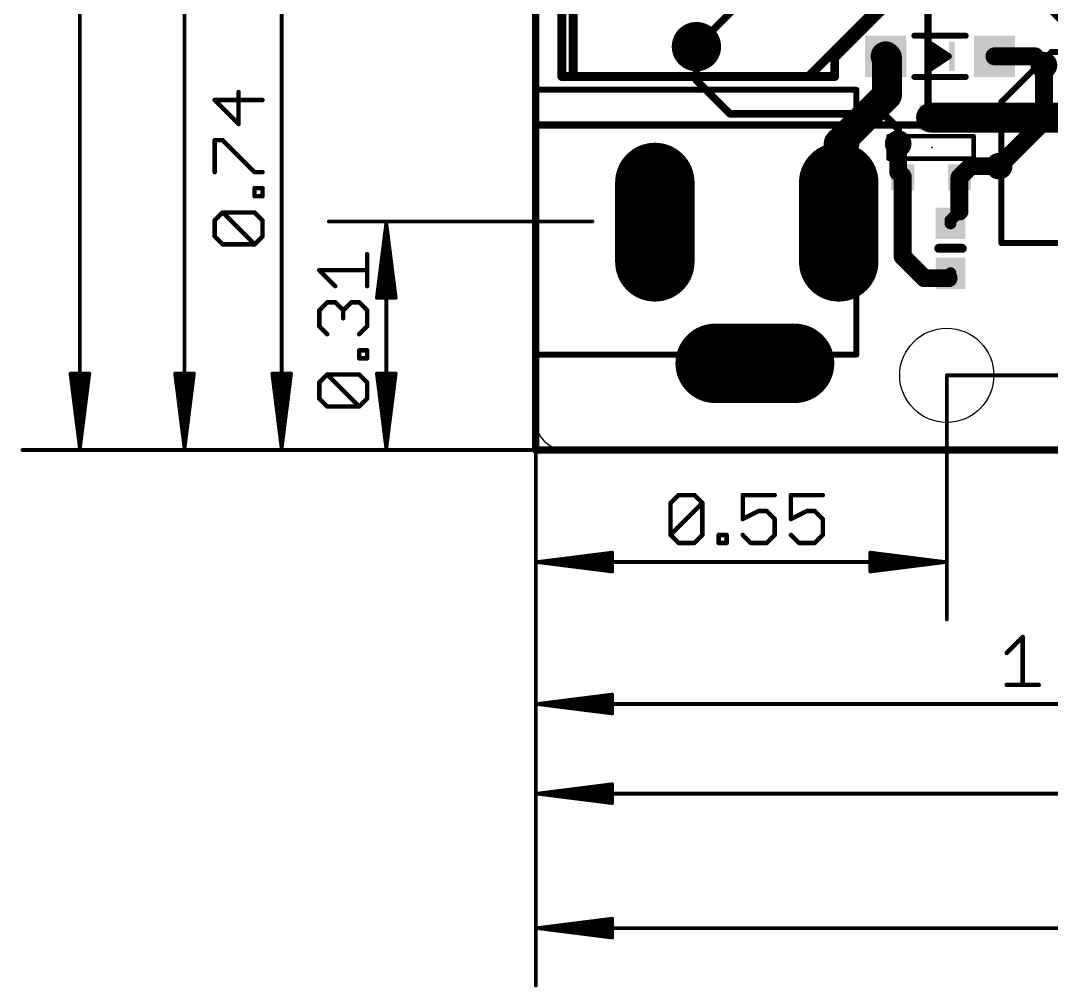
# Model space of a CAD drawing. Extents: x -17.8 to 79, y -18.3 to 67.8.
# Drawn here: x -17.51 to 17.53, y -18.27 to 14.6 of the extents above; entities that cross this region are included whole.
import ezdxf

# ---------------------------------------------------------------- set-up
doc = ezdxf.new("R2010")
doc.units = 0
for name, color, linetype in [('1', 12, 'CONTINUOUS'), ('16', 5, 'CONTINUOUS'), ('17', 110, 'CONTINUOUS'), ('18', 3, 'CONTINUOUS'), ('20', 53, 'CONTINUOUS'), ('21', 40, 'CONTINUOUS'), ('23', 53, 'CONTINUOUS'), ('47', 53, 'CONTINUOUS')]:
    doc.layers.add(name, color=color, linetype=linetype)

# ---------------------------------------------------------------- blocks, each defined once
blk = doc.blocks.new('RECT')
blk.add_solid([(-0.5, -0.5), (0.5, -0.5), (-0.5, 0.5), (0.5, 0.5)])
blk = doc.blocks.new('ROUNDP')
at = {"const_width": 0.5}
blk.add_lwpolyline([(0, -0.25, 1), (0, 0.25, 1), (0, -0.25)], format="xyb", dxfattribs=at)
blk = doc.blocks.new('LONGP100')
at = {"const_width": 1}
blk.add_lwpolyline([(-0.5, 0), (0.5, 0)], dxfattribs=at)
at = {"const_width": 0.5}
for points in [[(-0.5, 0.25, 1), (-0.5, -0.25)], [(0.5, -0.25, 1), (0.5, 0.25)]]:
    blk.add_lwpolyline(points, format="xyb", dxfattribs=at)
blk = doc.blocks.new('ROUNDV')
at = {"const_width": 0.5}
blk.add_lwpolyline([(0, -0.25, 1), (0, 0.25, 1), (0, -0.25)], format="xyb", dxfattribs=at)

msp = doc.modelspace()

# ---------------------------------------------------------------- linework, layer by layer
at = {"layer": '1'}
for points, const_width in [([(1.27, 12.7), (1.27, 29.845)], 0.3048), ([(13.335, 11.049), (13.335, 29.972)], 0.254), ([(12.954, 16.129), (10.16, 13.335)], 0.3048), ([(7.112, 15.367), (5.461, 13.716)], 0.254), ([(19.0754, 13.9446), (17.78, 15.24)], 1.016), ([(11.938, 13.3392), (11.8914, 13.3858)], 1.016), ([(11.938, 12.065), (11.938, 13.3392)], 1.016), ([(16.9672, 13.3858), (15.5914, 13.3858)], 0.6096), ([(17.272, 13.081), (16.9672, 13.3858)], 0.6096), ([(10.16, 13.335), (10.16, 12.7)], 0.3048), ([(10.16, 12.7), (1.27, 12.7)], 0.3048), ([(10.298, 10.425), (11.938, 12.065)], 1.016), ([(13.4366, 11.303), (18.796, 11.303)], 1.016), ([(0, 0), (0, 11.049)], 0.254), ([(0, 11.049), (13.335, 11.049)], 0.254), ([(10.298, 7.747), (10.298, 10.425)], 1.016), ([(12.319, 9.4488), (12.319, 10.414)], 0.6096), ([(14.4018, 9.271), (14.7828, 9.652)], 0.6096), ([(14.7828, 9.652), (15.748, 9.652)], 0.6096), ([(12.4714, 9.2964), (12.319, 9.4488)], 0.6096), ([(12.4714, 9.271), (12.4714, 9.2964)], 0.6096), ([(12.4714, 9.271), (12.4714, 6.5786)], 0.6096), ([(14.4018, 9.271), (14.4018, 8.1128)], 0.6096), ([(14.4018, 8.1128), (14.097, 7.808)], 0.4064), ([(14.097, 7.808), (14.097, 7.708)], 0.4064), ([(12.4714, 6.5786), (13.208, 5.842)], 0.6096), ([(13.208, 5.842), (14.031, 5.842)], 0.6096), ([(14.031, 5.842), (14.097, 5.908)], 0.4064), ([(14.097, 5.908), (14.097, 6.008)], 0.4064), ([(68.58, 0), (0, 0)], 0.254)]:
    msp.add_lwpolyline(points, dxfattribs=dict(at, const_width=const_width))
for points, const_width in [([(5.4161, 13.7609, 1), (5.5059, 13.6711)], 0.127), ([(12.071, 13.5654, 1), (11.7118, 13.2062)], 0.508), ([(12.192, 13.3392, 1), (11.684, 13.3392)], 0.508), ([(11.7584, 13.1596, 1), (12.1176, 13.5188)], 0.508), ([(15.5914, 13.5382, 1), (15.5914, 13.2334)], 0.3048), ([(17.075, 13.4936, 1), (16.8594, 13.278)], 0.3048), ([(16.9672, 13.2334, 1), (16.9672, 13.5382)], 0.3048), ([(10.2362, 13.335, 1), (10.0838, 13.335)], 0.1524), ([(10.1061, 13.3889, 1), (10.2139, 13.2811)], 0.1524), ([(17.1642, 12.9732, 1), (17.3798, 13.1888)], 0.3048), ([(1.27, 12.7762, 1), (1.27, 12.6238)], 0.1524), ([(1.1938, 12.7, 1), (1.3462, 12.7)], 0.1524), ([(10.0838, 12.7, 1), (10.2362, 12.7)], 0.1524), ([(10.16, 12.6238, 1), (10.16, 12.7762)], 0.1524), ([(11.684, 12.065, 1), (12.192, 12.065)], 0.508), ([(12.1176, 11.8854, 1), (11.7584, 12.2446)], 0.508), ([(13.4366, 11.557, 1), (13.4366, 11.049)], 0.508), ([(0.0635, 11.049, 1), (-0.0635, 11.049)], 0.127), ([(0, 11.1125, 1), (0, 10.9855)], 0.127), ([(10.552, 10.425, 1), (10.044, 10.425)], 0.508), ([(13.2715, 11.049, 1), (13.3985, 11.049)], 0.127), ([(13.335, 10.9855, 1), (13.335, 11.1125)], 0.127), ([(10.1184, 10.6046, 1), (10.4776, 10.2454)], 0.508), ([(12.4714, 10.414, 1), (12.1666, 10.414)], 0.3048), ([(14.7828, 9.8044, 1), (14.7828, 9.4996)], 0.3048), ([(14.8906, 9.5442, 1), (14.675, 9.7598)], 0.3048), ([(15.748, 9.4996, 1), (15.748, 9.8044)], 0.3048), ([(12.4268, 9.5566, 1), (12.2112, 9.341)], 0.3048), ([(12.1666, 9.4488, 1), (12.4714, 9.4488)], 0.3048), ([(12.6238, 9.2964, 1), (12.319, 9.2964)], 0.3048), ([(12.6238, 9.271, 1), (12.319, 9.271)], 0.3048), ([(12.3636, 9.1886, 1), (12.5792, 9.4042)], 0.3048), ([(14.294, 9.3788, 1), (14.5096, 9.1632)], 0.3048), ([(14.5542, 9.271, 1), (14.2494, 9.271)], 0.3048), ([(12.319, 9.271, 1), (12.6238, 9.271)], 0.3048), ([(14.2494, 8.1128, 1), (14.5542, 8.1128)], 0.3048), ([(14.4736, 8.041, 1), (14.33, 8.1846)], 0.2032), ([(10.044, 7.747, 1), (10.552, 7.747)], 0.508), ([(14.1986, 7.808, 1), (13.9954, 7.808)], 0.2032), ([(13.9954, 7.708, 1), (14.1986, 7.708)], 0.2032), ([(14.0252, 7.8798, 1), (14.1688, 7.7362)], 0.2032), ([(12.5792, 6.6864, 1), (12.3636, 6.4708)], 0.3048), ([(12.319, 6.5786, 1), (12.6238, 6.5786)], 0.3048), ([(13.208, 5.9944, 1), (13.208, 5.6896)], 0.3048), ([(13.1002, 5.7342, 1), (13.3158, 5.9498)], 0.3048), ([(13.9592, 5.9138, 1), (14.1028, 5.7702)], 0.2032), ([(14.031, 5.6896, 1), (14.031, 5.9944)], 0.3048), ([(14.1986, 6.008, 1), (13.9954, 6.008)], 0.2032), ([(13.9954, 5.908, 1), (14.1986, 5.908)], 0.2032), ([(14.1688, 5.8362, 1), (14.0252, 5.9798)], 0.2032), ([(0, 0.0635, 1), (0, -0.0635)], 0.127), ([(-0.0635, 0, 1), (0.0635, 0)], 0.127)]:
    msp.add_lwpolyline(points, format="xyb", dxfattribs=dict(at, const_width=const_width))
at = {"layer": '16'}
for points, const_width in [([(0, 0), (0, 53.34)], 0.254), ([(0.889, 12.7), (0.889, 29.718)], 0.3048), ([(12.7, 16.129), (9.271, 12.7)], 0.3048), ([(5.461, 12.573), (5.461, 13.716)], 0.254), ([(17.272, 11.176), (17.272, 13.081)], 0.6096), ([(9.271, 12.7), (0.889, 12.7)], 0.3048), ([(6.604, 11.43), (5.461, 12.573)], 0.254), ([(11.811, 11.43), (6.604, 11.43)], 0.254), ([(11.811, 11.43), (12.319, 10.922)], 0.254), ([(15.748, 9.652), (17.272, 11.176)], 0.6096), ([(12.319, 10.922), (12.319, 10.414)], 0.254), ([(68.58, 0), (0, 0)], 0.254)]:
    msp.add_lwpolyline(points, dxfattribs=dict(at, const_width=const_width))
for points, const_width in [([(5.5245, 13.716, 1), (5.3975, 13.716)], 0.127), ([(17.4244, 13.081, 1), (17.1196, 13.081)], 0.3048), ([(0.889, 12.7762, 1), (0.889, 12.6238)], 0.1524), ([(0.8128, 12.7, 1), (0.9652, 12.7)], 0.1524), ([(5.5059, 12.6179, 1), (5.4161, 12.5281)], 0.127), ([(5.3975, 12.573, 1), (5.5245, 12.573)], 0.127), ([(9.2171, 12.7539, 1), (9.3249, 12.6461)], 0.1524), ([(9.271, 12.6238, 1), (9.271, 12.7762)], 0.1524), ([(6.604, 11.4935, 1), (6.604, 11.3665)], 0.127), ([(6.5591, 11.3851, 1), (6.6489, 11.4749)], 0.127), ([(11.8559, 11.4749, 1), (11.7661, 11.3851)], 0.127), ([(11.811, 11.3665, 1), (11.811, 11.4935)], 0.127), ([(17.1196, 11.176, 1), (17.4244, 11.176)], 0.3048), ([(17.3798, 11.0682, 1), (17.1642, 11.2838)], 0.3048), ([(12.3825, 10.922, 1), (12.2555, 10.922)], 0.127), ([(12.2741, 10.8771, 1), (12.3639, 10.9669)], 0.127), ([(12.2555, 10.414, 1), (12.3825, 10.414)], 0.127), ([(15.6402, 9.7598, 1), (15.8558, 9.5442)], 0.3048), ([(0, 0.0635, 1), (0, -0.0635)], 0.127), ([(-0.0635, 0, 1), (0.0635, 0)], 0.127)]:
    msp.add_lwpolyline(points, format="xyb", dxfattribs=dict(at, const_width=const_width))
at = {"layer": '20'}
for p, q in [((0, 1), (0, 14.986)), ((3.798, 9.497), (4.298, 9.497)), ((10.048, 9.497), (10.548, 9.497)), ((3.548, 6.247), (3.548, 9.247)), ((4.548, 9.247), (4.548, 6.247)), ((9.798, 6.247), (9.798, 9.247)), ((10.798, 9.247), (10.798, 6.247)), ((4.298, 5.997), (3.798, 5.997)), ((10.548, 5.997), (10.048, 5.997)), ((5.948, 2.697), (5.948, 3.197)), ((6.198, 3.447), (8.698, 3.447)), ((8.948, 3.197), (8.948, 2.697)), ((8.698, 2.447), (6.198, 2.447)), ((65.04, 0), (1, 0))]:
    msp.add_line(p, q, dxfattribs=at)
msp.add_circle((13.97, 2.54), 1.6, dxfattribs=at)
for centre, radius, start, end in [((3.798, 9.247), 0.25, 90, 180), ((4.298, 9.247), 0.25, 0, 90), ((10.048, 9.247), 0.25, 90, 180), ((10.548, 9.247), 0.25, 0, 90), ((3.798, 6.247), 0.25, 180, 270), ((4.298, 6.247), 0.25, 270, 0), ((10.048, 6.247), 0.25, 180, 270), ((10.548, 6.247), 0.25, 270, 0), ((6.198, 3.197), 0.25, 90, 180), ((8.698, 3.197), 0.25, 0, 90), ((6.198, 2.697), 0.25, 180, 270), ((8.698, 2.697), 0.25, 270, 0), ((1, 1), 1, 180, 270)]:
    msp.add_arc(centre, radius, start, end, dxfattribs=at)
at = {"layer": '21'}
for points, const_width in [([(12.8684, 14.0858), (14.6144, 14.0858)], 0.2032), ([(13.4414, 12.9858), (13.4414, 13.7858)], 0.2032), ([(13.4414, 13.7858), (14.0414, 13.3858)], 0.2032), ([(13.5414, 13.1858), (13.5414, 13.5858)], 0.2032), ([(13.5414, 13.5858), (13.8414, 13.3858)], 0.2032), ([(14.0414, 13.3858), (13.4414, 12.9858)], 0.2032), ([(13.5414, 13.4112), (13.8033, 13.4112)], 0.2032), ([(13.8414, 13.3858), (13.5414, 13.1858)], 0.2032), ([(15.8254, 11.837), (17.5254, 13.537)], 0.2032), ([(17.5254, 13.537), (18.1254, 13.537)], 0.2032), ([(13.5414, 13.208), (13.5747, 13.208)], 0.2032), ([(14.6144, 12.6858), (12.8684, 12.6858)], 0.2032), ([(-0.002, 12.247), (10.898, 12.247)], 0.2032), ([(-0.002, 12.247), (-0.002, 3.247)], 0.2032), ([(10.898, 12.247), (10.898, 10.347)], 0.2032), ([(15.8254, 7.037), (15.8254, 11.837)], 0.2032), ([(11.9888, 9.906), (11.9888, 10.668)], 0.1524), ([(11.9888, 10.668), (14.8844, 10.668)], 0.1524), ([(14.8844, 10.668), (14.8844, 9.906)], 0.1524), ([(14.8844, 9.906), (11.9888, 9.906)], 0.1524), ([(13.697, 6.858), (14.497, 6.858)], 0.3048), ([(18.1254, 7.037), (15.8254, 7.037)], 0.2032), ([(10.898, 3.247), (10.898, 5.347)], 0.2032), ([(-0.002, 3.247), (5.098, 3.247)], 0.2032), ([(10.898, 3.247), (9.798, 3.247)], 0.2032)]:
    msp.add_lwpolyline(points, dxfattribs=dict(at, const_width=const_width))
for points, const_width in [([(12.8684, 14.1366, 1), (12.8684, 14.035)], 0.1016), ([(14.6144, 14.035, 1), (14.6144, 14.1366)], 0.1016), ([(13.4922, 13.7858, 1), (13.3906, 13.7858)], 0.1016), ([(13.4696, 13.8281, 1), (13.4132, 13.7435)], 0.1016), ([(13.5922, 13.5858, 1), (13.4906, 13.5858)], 0.1016), ([(13.5696, 13.6281, 1), (13.5132, 13.5435)], 0.1016), ([(13.5414, 13.462, 1), (13.5414, 13.3604)], 0.1016), ([(13.8033, 13.3604, 1), (13.8033, 13.462)], 0.1016), ([(13.8696, 13.3435, 1), (13.8132, 13.4281)], 0.1016), ([(13.8132, 13.3435, 1), (13.8696, 13.4281)], 0.1016), ([(14.0696, 13.3435, 1), (14.0132, 13.4281)], 0.1016), ([(14.0132, 13.3435, 1), (14.0696, 13.4281)], 0.1016), ([(17.5254, 13.5878, 1), (17.5254, 13.4862)], 0.1016), ([(17.5613, 13.5011, 1), (17.4895, 13.5729)], 0.1016), ([(13.4132, 13.0281, 1), (13.4696, 12.9435)], 0.1016), ([(13.3906, 12.9858, 1), (13.4922, 12.9858)], 0.1016), ([(13.5414, 13.2588, 1), (13.5414, 13.1572)], 0.1016), ([(13.5132, 13.2281, 1), (13.5696, 13.1435)], 0.1016), ([(13.4906, 13.1858, 1), (13.5922, 13.1858)], 0.1016), ([(13.5747, 13.1572, 1), (13.5747, 13.2588)], 0.1016), ([(12.8684, 12.7366, 1), (12.8684, 12.635)], 0.1016), ([(14.6144, 12.635, 1), (14.6144, 12.7366)], 0.1016), ([(-0.002, 12.2978, 1), (-0.002, 12.1962)], 0.1016), ([(0.0488, 12.247, 1), (-0.0528, 12.247)], 0.1016), ([(10.9488, 12.247, 1), (10.8472, 12.247)], 0.1016), ([(10.898, 12.1962, 1), (10.898, 12.2978)], 0.1016), ([(15.8762, 11.837, 1), (15.7746, 11.837)], 0.1016), ([(15.7895, 11.8729, 1), (15.8613, 11.8011)], 0.1016), ([(12.0269, 10.668, 1), (11.9507, 10.668)], 0.0762), ([(11.9888, 10.7061, 1), (11.9888, 10.6299)], 0.0762), ([(14.9225, 10.668, 1), (14.8463, 10.668)], 0.0762), ([(14.8844, 10.6299, 1), (14.8844, 10.7061)], 0.0762), ([(10.8472, 10.347, 1), (10.9488, 10.347)], 0.1016), ([(11.9888, 9.9441, 1), (11.9888, 9.8679)], 0.0762), ([(11.9507, 9.906, 1), (12.0269, 9.906)], 0.0762), ([(14.8463, 9.906, 1), (14.9225, 9.906)], 0.0762), ([(14.8844, 9.8679, 1), (14.8844, 9.9441)], 0.0762), ([(13.697, 6.9342, 1), (13.697, 6.7818)], 0.1524), ([(14.497, 6.7818, 1), (14.497, 6.9342)], 0.1524), ([(15.8254, 7.0878, 1), (15.8254, 6.9862)], 0.1016), ([(15.7746, 7.037, 1), (15.8762, 7.037)], 0.1016), ([(10.9488, 5.347, 1), (10.8472, 5.347)], 0.1016), ([(-0.002, 3.2978, 1), (-0.002, 3.1962)], 0.1016), ([(-0.0528, 3.247, 1), (0.0488, 3.247)], 0.1016), ([(5.098, 3.1962, 1), (5.098, 3.2978)], 0.1016), ([(9.798, 3.2978, 1), (9.798, 3.1962)], 0.1016), ([(10.8472, 3.247, 1), (10.9488, 3.247)], 0.1016), ([(10.898, 3.1962, 1), (10.898, 3.2978)], 0.1016)]:
    msp.add_lwpolyline(points, format="xyb", dxfattribs=dict(at, const_width=const_width))
at = {"layer": '23'}
for p in [(5.461, 13.716), (13.7414, 13.3858), (13.462, 10.287), (-3.302, 7.747), (14.097, 6.858), (0, 0)]:
    msp.add_point(p, dxfattribs=at)
at = {"layer": '47'}
for points, const_width in [([(-15.494, 0.065), (-15.494, 53.275)], 0.13), ([(-11.938, 0.065), (-11.938, 38.035)], 0.13), ([(0, 22.098), (0, -18.206)], 0.13), ([(-8.636, 0.065), (-8.636, 18.731)], 0.13), ([(-9.2867, 11.8992), (-10.9137, 11.8992)], 0.1524), ([(-10.9137, 11.8992), (-10.1002, 11.0857)], 0.1524), ([(-10.1002, 11.0857), (-10.1002, 12.1704)], 0.1524), ([(-10.9137, 9.4485), (-10.9137, 10.5332)], 0.1524), ([(-10.9137, 10.5332), (-10.6425, 10.5332)], 0.1524), ([(-10.6425, 10.5332), (-9.5579, 9.4485)], 0.1524), ([(-9.5579, 9.4485), (-9.2867, 9.4485)], 0.1524), ([(-9.5579, 8.63), (-9.5579, 8.9011)], 0.1524), ([(-9.5579, 8.9011), (-9.2867, 8.9011)], 0.1524), ([(-9.2867, 8.9011), (-9.2867, 8.63)], 0.1524), ([(-9.2867, 8.63), (-9.5579, 8.63)], 0.1524), ([(-10.9137, 7.8063), (-10.6425, 8.0775)], 0.1524), ([(-10.6425, 8.0775), (-9.5579, 8.0775)], 0.1524), ([(-9.5579, 6.9928), (-10.6425, 8.0775)], 0.1524), ([(-9.5579, 8.0775), (-9.2867, 7.8063)], 0.1524), ([(-10.9137, 7.264), (-10.9137, 7.8063)], 0.1524), ([(-9.2867, 7.8063), (-9.2867, 7.264)], 0.1524), ([(1.9304, 7.7724), (-7.03, 7.7724)], 0.13), ([(-5.08, 7.7074), (-5.3992, 5.1724)], 0.13), ([(-5.08, 7.7074), (-5.34, 5.1724)], 0.13), ([(-5.08, 7.7074), (-5.21, 5.1724)], 0.13), ([(-5.08, 0.065), (-5.08, 7.7074)], 0.13), ([(-4.7608, 5.1724), (-5.08, 7.7074)], 0.13), ([(-4.95, 5.1724), (-5.08, 7.7074)], 0.13), ([(-4.82, 5.1724), (-5.08, 7.7074)], 0.13), ([(-10.6425, 6.9928), (-10.9137, 7.264)], 0.1524), ([(-9.5579, 6.9928), (-10.6425, 6.9928)], 0.1524), ([(-9.2867, 7.264), (-9.5579, 6.9928)], 0.1524), ([(-5.7307, 5.5739), (-5.7307, 6.6586)], 0.1524), ([(0, 6.35), (0, -10.586)], 0.13), ([(-6.8154, 5.5739), (-7.3577, 6.1162)], 0.1524), ([(-7.3577, 6.1162), (-5.7307, 6.1162)], 0.1524), ([(-7.3577, 4.7502), (-7.0865, 5.0214)], 0.1524), ([(-7.0865, 5.0214), (-6.8154, 5.0214)], 0.1524), ([(-6.8154, 5.0214), (-6.5442, 4.7502)], 0.1524), ([(-6.5442, 4.7502), (-6.273, 5.0214)], 0.1524), ([(-6.273, 5.0214), (-6.0019, 5.0214)], 0.1524), ([(-6.0019, 5.0214), (-5.7307, 4.7502)], 0.1524), ([(-5.3992, 5.1724), (-4.7608, 5.1724)], 0.13), ([(-7.3577, 4.2079), (-7.3577, 4.7502)], 0.1524), ([(-6.5442, 4.7502), (-6.5442, 4.4791)], 0.1524), ([(-5.7307, 4.7502), (-5.7307, 4.2079)], 0.1524), ([(-7.0865, 3.9367), (-7.3577, 4.2079)], 0.1524), ([(-5.7307, 4.2079), (-6.0019, 3.9367)], 0.1524), ([(-6.0019, 3.1182), (-6.0019, 3.3893)], 0.1524), ([(-6.0019, 3.3893), (-5.7307, 3.3893)], 0.1524), ([(-5.7307, 3.1182), (-6.0019, 3.1182)], 0.1524), ([(-5.7307, 3.3893), (-5.7307, 3.1182)], 0.1524), ([(0, 2.794), (0, -5.76)], 0.13), ([(0, 2.794), (0, -13.634)], 0.13), ([(-15.494, 0.065), (-15.8132, 2.6)], 0.13), ([(-15.8132, 2.6), (-15.1748, 2.6)], 0.13), ([(-15.494, 0.065), (-15.754, 2.6)], 0.13), ([(-15.494, 0.065), (-15.624, 2.6)], 0.13), ([(-15.1748, 2.6), (-15.494, 0.065)], 0.13), ([(-15.364, 2.6), (-15.494, 0.065)], 0.13), ([(-15.234, 2.6), (-15.494, 0.065)], 0.13), ([(-11.938, 0.065), (-12.2572, 2.6)], 0.13), ([(-12.2572, 2.6), (-11.6188, 2.6)], 0.13), ([(-11.938, 0.065), (-12.198, 2.6)], 0.13), ([(-11.938, 0.065), (-12.068, 2.6)], 0.13), ([(-11.6188, 2.6), (-11.938, 0.065)], 0.13), ([(-11.808, 2.6), (-11.938, 0.065)], 0.13), ([(-11.678, 2.6), (-11.938, 0.065)], 0.13), ([(-8.636, 0.065), (-8.9552, 2.6)], 0.13), ([(-8.9552, 2.6), (-8.3168, 2.6)], 0.13), ([(-8.636, 0.065), (-8.896, 2.6)], 0.13), ([(-8.636, 0.065), (-8.766, 2.6)], 0.13), ([(-8.3168, 2.6), (-8.636, 0.065)], 0.13), ([(-8.506, 2.6), (-8.636, 0.065)], 0.13), ([(-8.376, 2.6), (-8.636, 0.065)], 0.13), ([(-7.3577, 2.2945), (-7.0865, 2.5657)], 0.1524), ([(-7.0865, 2.5657), (-6.0019, 2.5657)], 0.1524), ([(-6.0019, 1.481), (-7.0865, 2.5657)], 0.1524), ([(-6.0019, 2.5657), (-5.7307, 2.2945)], 0.1524), ([(-5.08, 0.065), (-5.3992, 2.6)], 0.13), ([(-5.3992, 2.6), (-4.7608, 2.6)], 0.13), ([(-5.08, 0.065), (-5.34, 2.6)], 0.13), ([(-5.08, 0.065), (-5.21, 2.6)], 0.13), ([(-4.7608, 2.6), (-5.08, 0.065)], 0.13), ([(-4.95, 2.6), (-5.08, 0.065)], 0.13), ([(-4.82, 2.6), (-5.08, 0.065)], 0.13), ([(13.97, 2.54), (13.97, -5.76)], 0.13), ([(13.97, 2.54), (22.27, 2.54)], 0.13), ([(-7.3577, 1.7522), (-7.3577, 2.2945)], 0.1524), ([(-5.7307, 2.2945), (-5.7307, 1.7522)], 0.1524), ([(-7.0865, 1.481), (-7.3577, 1.7522)], 0.1524), ([(-5.7307, 1.7522), (-6.0019, 1.481)], 0.1524), ([(-6.0019, 1.481), (-7.0865, 1.481)], 0.1524), ([(4.572, 0), (-17.444, 0)], 0.13), ([(5.08, 0), (-13.888, 0)], 0.13), ([(1.524, 0), (-10.586, 0)], 0.13), ([(1.778, 0), (-7.03, 0)], 0.13), ([(13.97, 0), (22.27, 0)], 0.13), ([(4.5798, -1.8035), (4.851, -1.5323)], 0.1524), ([(4.5798, -2.8881), (4.5798, -1.8035)], 0.1524), ([(4.5798, -2.8881), (5.6645, -1.8035)], 0.1524), ([(4.851, -1.5323), (5.3933, -1.5323)], 0.1524), ([(5.3933, -1.5323), (5.6645, -1.8035)], 0.1524), ([(5.6645, -1.8035), (5.6645, -2.8881)], 0.1524), ([(8.1202, -1.5323), (7.0355, -1.5323)], 0.1524), ([(7.0355, -1.5323), (7.0355, -2.3458)], 0.1524), ([(9.7574, -1.5323), (8.6727, -1.5323)], 0.1524), ([(8.6727, -1.5323), (8.6727, -2.3458)], 0.1524), ([(7.0355, -2.3458), (7.5779, -2.0746)], 0.1524), ([(7.5779, -2.0746), (7.849, -2.0746)], 0.1524), ([(7.849, -2.0746), (8.1202, -2.3458)], 0.1524), ([(8.6727, -2.3458), (9.215, -2.0746)], 0.1524), ([(9.215, -2.0746), (9.4862, -2.0746)], 0.1524), ([(9.4862, -2.0746), (9.7574, -2.3458)], 0.1524), ([(8.1202, -2.3458), (8.1202, -2.8881)], 0.1524), ([(9.7574, -2.3458), (9.7574, -2.8881)], 0.1524), ([(4.851, -3.1593), (4.5798, -2.8881)], 0.1524), ([(5.3933, -3.1593), (4.851, -3.1593)], 0.1524), ([(5.6645, -2.8881), (5.3933, -3.1593)], 0.1524), ([(6.217, -3.1593), (6.217, -2.8881)], 0.1524), ([(6.217, -2.8881), (6.4881, -2.8881)], 0.1524), ([(6.4881, -3.1593), (6.217, -3.1593)], 0.1524), ([(6.4881, -2.8881), (6.4881, -3.1593)], 0.1524), ([(7.3067, -3.1593), (7.0355, -2.8881)], 0.1524), ([(7.849, -3.1593), (7.3067, -3.1593)], 0.1524), ([(8.1202, -2.8881), (7.849, -3.1593)], 0.1524), ([(8.9439, -3.1593), (8.6727, -2.8881)], 0.1524), ([(9.4862, -3.1593), (8.9439, -3.1593)], 0.1524), ([(9.7574, -2.8881), (9.4862, -3.1593)], 0.1524), ([(0.065, -3.81), (2.6, -3.4908)], 0.13), ([(0.065, -3.81), (2.6, -3.55)], 0.13), ([(2.6, -3.4908), (2.6, -4.1292)], 0.13), ([(13.905, -3.81), (11.37, -3.4908)], 0.13), ([(11.37, -3.4908), (11.37, -4.1292)], 0.13), ([(13.905, -3.81), (11.37, -3.55)], 0.13), ([(0.065, -3.81), (2.6, -3.68)], 0.13), ([(0.065, -3.81), (13.905, -3.81)], 0.13), ([(2.6, -4.1292), (0.065, -3.81)], 0.13), ([(2.6, -3.94), (0.065, -3.81)], 0.13), ([(2.6, -4.07), (0.065, -3.81)], 0.13), ([(13.905, -3.81), (11.37, -3.68)], 0.13), ([(11.37, -4.1292), (13.905, -3.81)], 0.13), ([(11.37, -3.94), (13.905, -3.81)], 0.13), ([(11.37, -4.07), (13.905, -3.81)], 0.13), ([(16.0098, -6.9006), (16.5521, -6.3583)], 0.1524), ([(16.5521, -6.3583), (16.5521, -7.9853)], 0.1524), ([(16.0098, -7.9853), (17.0945, -7.9853)], 0.1524), ([(0.065, -8.636), (2.6, -8.3168)], 0.13), ([(0.065, -8.636), (2.6, -8.376)], 0.13), ([(2.6, -8.3168), (2.6, -8.9552)], 0.13), ([(0.065, -8.636), (2.6, -8.506)], 0.13), ([(0.065, -8.636), (36.765, -8.636)], 0.13), ([(2.6, -8.9552), (0.065, -8.636)], 0.13), ([(2.6, -8.766), (0.065, -8.636)], 0.13), ([(2.6, -8.896), (0.065, -8.636)], 0.13), ([(0.065, -11.684), (2.6, -11.3648)], 0.13), ([(0.065, -11.684), (2.6, -11.424)], 0.13), ([(0.065, -11.684), (2.6, -11.554)], 0.13), ([(2.6, -11.3648), (2.6, -12.0032)], 0.13), ([(0.065, -11.684), (57.085, -11.684)], 0.13), ([(2.6, -12.0032), (0.065, -11.684)], 0.13), ([(2.6, -11.814), (0.065, -11.684)], 0.13), ([(2.6, -11.944), (0.065, -11.684)], 0.13), ([(0.065, -16.256), (2.6, -15.9368)], 0.13), ([(0.065, -16.256), (2.6, -15.996)], 0.13), ([(0.065, -16.256), (2.6, -16.126)], 0.13), ([(2.6, -15.9368), (2.6, -16.5752)], 0.13), ([(0.065, -16.256), (61.276, -16.256)], 0.13), ([(2.6, -16.5752), (0.065, -16.256)], 0.13), ([(2.6, -16.386), (0.065, -16.256)], 0.13), ([(2.6, -16.516), (0.065, -16.256)], 0.13)]:
    msp.add_lwpolyline(points, dxfattribs=dict(at, const_width=const_width))
for points, const_width in [([(-10.9137, 11.9373, 1), (-10.9137, 11.8611)], 0.0762), ([(-10.8867, 11.9261, 1), (-10.9406, 11.8723)], 0.0762), ([(-10.0621, 12.1704, 1), (-10.1383, 12.1704)], 0.0762), ([(-9.2867, 11.8611, 1), (-9.2867, 11.9373)], 0.0762), ([(-10.1383, 11.0857, 1), (-10.0621, 11.0857)], 0.0762), ([(-10.1271, 11.0588, 1), (-10.0733, 11.1126)], 0.0762), ([(-10.8756, 10.5332, 1), (-10.9518, 10.5332)], 0.0762), ([(-10.9137, 10.5713, 1), (-10.9137, 10.4951)], 0.0762), ([(-10.6156, 10.5601, 1), (-10.6695, 10.5063)], 0.0762), ([(-10.6425, 10.4951, 1), (-10.6425, 10.5713)], 0.0762), ([(-10.9518, 9.4485, 1), (-10.8756, 9.4485)], 0.0762), ([(-9.5579, 9.4866, 1), (-9.5579, 9.4104)], 0.0762), ([(-9.5848, 9.4216, 1), (-9.5309, 9.4755)], 0.0762), ([(-9.2867, 9.4104, 1), (-9.2867, 9.4866)], 0.0762), ([(-9.5198, 8.9011, 1), (-9.596, 8.9011)], 0.0762), ([(-9.5579, 8.9392, 1), (-9.5579, 8.863)], 0.0762), ([(-9.2486, 8.9011, 1), (-9.3248, 8.9011)], 0.0762), ([(-9.2867, 8.863, 1), (-9.2867, 8.9392)], 0.0762), ([(-9.5579, 8.6681, 1), (-9.5579, 8.5919)], 0.0762), ([(-9.596, 8.63, 1), (-9.5198, 8.63)], 0.0762), ([(-9.3248, 8.63, 1), (-9.2486, 8.63)], 0.0762), ([(-9.2867, 8.5919, 1), (-9.2867, 8.6681)], 0.0762), ([(-10.6156, 8.1044, 1), (-10.6695, 8.0505)], 0.0762), ([(-10.6425, 8.1156, 1), (-10.6425, 8.0394)], 0.0762), ([(-10.6156, 8.0505, 1), (-10.6695, 8.1044)], 0.0762), ([(-9.5309, 8.1044, 1), (-9.5848, 8.0505)], 0.0762), ([(-9.5579, 8.0394, 1), (-9.5579, 8.1156)], 0.0762), ([(-10.8756, 7.8063, 1), (-10.9518, 7.8063)], 0.0762), ([(-10.9406, 7.8332, 1), (-10.8867, 7.7794)], 0.0762), ([(-9.2486, 7.8063, 1), (-9.3248, 7.8063)], 0.0762), ([(-9.3136, 7.7794, 1), (-9.2598, 7.8332)], 0.0762), ([(-7.03, 7.8049, 1), (-7.03, 7.7399)], 0.065), ([(-5.0475, 7.7074, 1), (-5.1125, 7.7074)], 0.065), ([(-5.0478, 7.7115, 1), (-5.1122, 7.7033)], 0.065), ([(-5.0475, 7.7057, 1), (-5.1125, 7.7091)], 0.065), ([(-5.0475, 7.7091, 1), (-5.1125, 7.7057)], 0.065), ([(-5.0477, 7.7107, 1), (-5.1123, 7.7041)], 0.065), ([(-5.0477, 7.7041, 1), (-5.1123, 7.7107)], 0.065), ([(-5.0478, 7.7033, 1), (-5.1122, 7.7115)], 0.065), ([(1.9304, 7.7399, 1), (1.9304, 7.8049)], 0.065), ([(-10.8867, 7.2909, 1), (-10.9406, 7.237)], 0.0762), ([(-10.9518, 7.264, 1), (-10.8756, 7.264)], 0.0762), ([(-10.6425, 7.0309, 1), (-10.6425, 6.9547)], 0.0762), ([(-10.6695, 6.9659, 1), (-10.6156, 7.0198)], 0.0762), ([(-9.5848, 7.0198, 1), (-9.5309, 6.9659)], 0.0762), ([(-9.5848, 6.9659, 1), (-9.5309, 7.0198)], 0.0762), ([(-9.5579, 6.9547, 1), (-9.5579, 7.0309)], 0.0762), ([(-9.3248, 7.264, 1), (-9.2486, 7.264)], 0.0762), ([(-9.2598, 7.237, 1), (-9.3136, 7.2909)], 0.0762), ([(-5.6926, 6.6586, 1), (-5.7688, 6.6586)], 0.0762), ([(0.0325, 6.35, 1), (-0.0325, 6.35)], 0.065), ([(-7.3307, 6.1432, 1), (-7.3846, 6.0893)], 0.0762), ([(-7.3577, 6.1543, 1), (-7.3577, 6.0781)], 0.0762), ([(-5.7307, 6.0781, 1), (-5.7307, 6.1543)], 0.0762), ([(-6.8423, 5.547, 1), (-6.7884, 5.6008)], 0.0762), ([(-5.7688, 5.5739, 1), (-5.6926, 5.5739)], 0.0762), ([(-7.0865, 5.0595, 1), (-7.0865, 4.9833)], 0.0762), ([(-7.0596, 4.9945, 1), (-7.1135, 5.0483)], 0.0762), ([(-6.7884, 5.0483, 1), (-6.8423, 4.9945)], 0.0762), ([(-6.8154, 4.9833, 1), (-6.8154, 5.0595)], 0.0762), ([(-6.273, 5.0595, 1), (-6.273, 4.9833)], 0.0762), ([(-6.2461, 4.9945, 1), (-6.3, 5.0483)], 0.0762), ([(-5.9749, 5.0483, 1), (-6.0288, 4.9945)], 0.0762), ([(-6.0019, 4.9833, 1), (-6.0019, 5.0595)], 0.0762), ([(-5.4315, 5.1765, 1), (-5.367, 5.1683)], 0.065), ([(-5.3992, 5.2049, 1), (-5.3992, 5.1399)], 0.065), ([(-5.3723, 5.1757, 1), (-5.3077, 5.1691)], 0.065), ([(-5.2425, 5.1741, 1), (-5.1775, 5.1707)], 0.065), ([(-4.9825, 5.1707, 1), (-4.9175, 5.1741)], 0.065), ([(-4.8523, 5.1691, 1), (-4.7877, 5.1757)], 0.065), ([(-4.793, 5.1683, 1), (-4.7285, 5.1765)], 0.065), ([(-4.7608, 5.1399, 1), (-4.7608, 5.2049)], 0.065), ([(-7.3196, 4.7502, 1), (-7.3958, 4.7502)], 0.0762), ([(-7.3846, 4.7772, 1), (-7.3307, 4.7233)], 0.0762), ([(-6.5061, 4.7502, 1), (-6.5823, 4.7502)], 0.0762), ([(-6.5711, 4.7772, 1), (-6.5173, 4.7233)], 0.0762), ([(-6.5711, 4.7233, 1), (-6.5173, 4.7772)], 0.0762), ([(-5.6926, 4.7502, 1), (-5.7688, 4.7502)], 0.0762), ([(-5.7576, 4.7233, 1), (-5.7038, 4.7772)], 0.0762), ([(-7.3958, 4.2079, 1), (-7.3196, 4.2079)], 0.0762), ([(-7.3307, 4.2348, 1), (-7.3846, 4.181)], 0.0762), ([(-6.5823, 4.4791, 1), (-6.5061, 4.4791)], 0.0762), ([(-5.7688, 4.2079, 1), (-5.6926, 4.2079)], 0.0762), ([(-5.7038, 4.181, 1), (-5.7576, 4.2348)], 0.0762), ([(-7.1135, 3.9098, 1), (-7.0596, 3.9637)], 0.0762), ([(-6.0288, 3.9637, 1), (-5.9749, 3.9098)], 0.0762), ([(-5.9638, 3.3893, 1), (-6.04, 3.3893)], 0.0762), ([(-6.0019, 3.4274, 1), (-6.0019, 3.3512)], 0.0762), ([(-6.0019, 3.1563, 1), (-6.0019, 3.0801)], 0.0762), ([(-6.04, 3.1182, 1), (-5.9638, 3.1182)], 0.0762), ([(-5.6926, 3.3893, 1), (-5.7688, 3.3893)], 0.0762), ([(-5.7688, 3.1182, 1), (-5.6926, 3.1182)], 0.0762), ([(-5.7307, 3.3512, 1), (-5.7307, 3.4274)], 0.0762), ([(-5.7307, 3.0801, 1), (-5.7307, 3.1563)], 0.0762), ([(0.0325, 2.794, 1), (-0.0325, 2.794)], 0.065), ([(0.0325, 2.794, 1), (-0.0325, 2.794)], 0.065), ([(-15.781, 2.6041, 1), (-15.8455, 2.5959)], 0.065), ([(-15.8132, 2.6325, 1), (-15.8132, 2.5675)], 0.065), ([(-15.7217, 2.6033, 1), (-15.7863, 2.5967)], 0.065), ([(-15.5915, 2.6017, 1), (-15.6565, 2.5983)], 0.065), ([(-15.3315, 2.5983, 1), (-15.3965, 2.6017)], 0.065), ([(-15.2017, 2.5967, 1), (-15.2663, 2.6033)], 0.065), ([(-15.1425, 2.5959, 1), (-15.207, 2.6041)], 0.065), ([(-15.1748, 2.5675, 1), (-15.1748, 2.6325)], 0.065), ([(-12.225, 2.6041, 1), (-12.2895, 2.5959)], 0.065), ([(-12.2572, 2.6325, 1), (-12.2572, 2.5675)], 0.065), ([(-12.1657, 2.6033, 1), (-12.2303, 2.5967)], 0.065), ([(-12.0355, 2.6017, 1), (-12.1005, 2.5983)], 0.065), ([(-11.7755, 2.5983, 1), (-11.8405, 2.6017)], 0.065), ([(-11.6457, 2.5967, 1), (-11.7103, 2.6033)], 0.065), ([(-11.5865, 2.5959, 1), (-11.651, 2.6041)], 0.065), ([(-11.6188, 2.5675, 1), (-11.6188, 2.6325)], 0.065), ([(-8.923, 2.6041, 1), (-8.9875, 2.5959)], 0.065), ([(-8.9552, 2.6325, 1), (-8.9552, 2.5675)], 0.065), ([(-8.8637, 2.6033, 1), (-8.9283, 2.5967)], 0.065), ([(-8.7335, 2.6017, 1), (-8.7985, 2.5983)], 0.065), ([(-8.4735, 2.5983, 1), (-8.5385, 2.6017)], 0.065), ([(-8.3437, 2.5967, 1), (-8.4083, 2.6033)], 0.065), ([(-8.2845, 2.5959, 1), (-8.349, 2.6041)], 0.065), ([(-8.3168, 2.5675, 1), (-8.3168, 2.6325)], 0.065), ([(-7.0596, 2.5926, 1), (-7.1135, 2.5387)], 0.0762), ([(-7.0865, 2.6038, 1), (-7.0865, 2.5276)], 0.0762), ([(-7.0596, 2.5387, 1), (-7.1135, 2.5926)], 0.0762), ([(-5.9749, 2.5926, 1), (-6.0288, 2.5387)], 0.0762), ([(-6.0019, 2.5276, 1), (-6.0019, 2.6038)], 0.0762), ([(-5.367, 2.6041, 1), (-5.4315, 2.5959)], 0.065), ([(-5.3992, 2.6325, 1), (-5.3992, 2.5675)], 0.065), ([(-5.3077, 2.6033, 1), (-5.3723, 2.5967)], 0.065), ([(-5.1775, 2.6017, 1), (-5.2425, 2.5983)], 0.065), ([(-4.9175, 2.5983, 1), (-4.9825, 2.6017)], 0.065), ([(-4.7877, 2.5967, 1), (-4.8523, 2.6033)], 0.065), ([(-4.7285, 2.5959, 1), (-4.793, 2.6041)], 0.065), ([(-4.7608, 2.5675, 1), (-4.7608, 2.6325)], 0.065), ([(14.0025, 2.54, 1), (13.9375, 2.54)], 0.065), ([(13.97, 2.5725, 1), (13.97, 2.5075)], 0.065), ([(-7.3196, 2.2945, 1), (-7.3958, 2.2945)], 0.0762), ([(-7.3846, 2.3214, 1), (-7.3307, 2.2676)], 0.0762), ([(-5.6926, 2.2945, 1), (-5.7688, 2.2945)], 0.0762), ([(-5.7576, 2.2676, 1), (-5.7038, 2.3214)], 0.0762), ([(-7.3307, 1.7791, 1), (-7.3846, 1.7252)], 0.0762), ([(-7.3958, 1.7522, 1), (-7.3196, 1.7522)], 0.0762), ([(-5.7688, 1.7522, 1), (-5.6926, 1.7522)], 0.0762), ([(-5.7038, 1.7252, 1), (-5.7576, 1.7791)], 0.0762), ([(-7.0865, 1.5191, 1), (-7.0865, 1.4429)], 0.0762), ([(-7.1135, 1.4541, 1), (-7.0596, 1.508)], 0.0762), ([(-6.0288, 1.508, 1), (-5.9749, 1.4541)], 0.0762), ([(-6.0288, 1.4541, 1), (-5.9749, 1.508)], 0.0762), ([(-6.0019, 1.4429, 1), (-6.0019, 1.5191)], 0.0762), ([(-17.444, 0.0325, 1), (-17.444, -0.0325)], 0.065), ([(-15.5262, 0.0691, 1), (-15.4618, 0.0609)], 0.065), ([(-15.5263, 0.0683, 1), (-15.4617, 0.0617)], 0.065), ([(-15.5265, 0.0633, 1), (-15.4615, 0.0667)], 0.065), ([(-15.5265, 0.0667, 1), (-15.4615, 0.0633)], 0.065), ([(-15.5265, 0.065, 1), (-15.4615, 0.065)], 0.065), ([(-15.5263, 0.0617, 1), (-15.4617, 0.0683)], 0.065), ([(-15.5262, 0.0609, 1), (-15.4618, 0.0691)], 0.065), ([(-13.888, 0.0325, 1), (-13.888, -0.0325)], 0.065), ([(-11.9702, 0.0691, 1), (-11.9058, 0.0609)], 0.065), ([(-11.9703, 0.0683, 1), (-11.9057, 0.0617)], 0.065), ([(-11.9705, 0.0633, 1), (-11.9055, 0.0667)], 0.065), ([(-11.9705, 0.0667, 1), (-11.9055, 0.0633)], 0.065), ([(-11.9705, 0.065, 1), (-11.9055, 0.065)], 0.065), ([(-11.9703, 0.0617, 1), (-11.9057, 0.0683)], 0.065), ([(-11.9702, 0.0609, 1), (-11.9058, 0.0691)], 0.065), ([(-10.586, 0.0325, 1), (-10.586, -0.0325)], 0.065), ([(-8.6682, 0.0691, 1), (-8.6038, 0.0609)], 0.065), ([(-8.6683, 0.0683, 1), (-8.6037, 0.0617)], 0.065), ([(-8.6685, 0.0633, 1), (-8.6035, 0.0667)], 0.065), ([(-8.6685, 0.0667, 1), (-8.6035, 0.0633)], 0.065), ([(-8.6685, 0.065, 1), (-8.6035, 0.065)], 0.065), ([(-8.6683, 0.0617, 1), (-8.6037, 0.0683)], 0.065), ([(-8.6682, 0.0609, 1), (-8.6038, 0.0691)], 0.065), ([(-7.03, 0.0325, 1), (-7.03, -0.0325)], 0.065), ([(-5.1122, 0.0691, 1), (-5.0478, 0.0609)], 0.065), ([(-5.1123, 0.0683, 1), (-5.0477, 0.0617)], 0.065), ([(-5.1125, 0.0633, 1), (-5.0475, 0.0667)], 0.065), ([(-5.1125, 0.0667, 1), (-5.0475, 0.0633)], 0.065), ([(-5.1125, 0.065, 1), (-5.0475, 0.065)], 0.065), ([(-5.1123, 0.0617, 1), (-5.0477, 0.0683)], 0.065), ([(-5.1122, 0.0609, 1), (-5.0478, 0.0691)], 0.065), ([(1.524, -0.0325, 1), (1.524, 0.0325)], 0.065), ([(1.778, -0.0325, 1), (1.778, 0.0325)], 0.065), ([(4.572, -0.0325, 1), (4.572, 0.0325)], 0.065), ([(5.08, -0.0325, 1), (5.08, 0.0325)], 0.065), ([(13.97, 0.0325, 1), (13.97, -0.0325)], 0.065), ([(4.6179, -1.8035, 1), (4.5417, -1.8035)], 0.0762), ([(4.5529, -1.7765, 1), (4.6068, -1.8304)], 0.0762), ([(4.851, -1.4942, 1), (4.851, -1.5704)], 0.0762), ([(4.8779, -1.5593, 1), (4.824, -1.5054)], 0.0762), ([(5.4202, -1.5054, 1), (5.3664, -1.5593)], 0.0762), ([(5.3933, -1.5704, 1), (5.3933, -1.4942)], 0.0762), ([(5.7026, -1.8035, 1), (5.6264, -1.8035)], 0.0762), ([(5.6914, -1.8304, 1), (5.6375, -1.7765)], 0.0762), ([(5.6375, -1.8304, 1), (5.6914, -1.7765)], 0.0762), ([(7.0355, -1.4942, 1), (7.0355, -1.5704)], 0.0762), ([(7.0736, -1.5323, 1), (6.9974, -1.5323)], 0.0762), ([(8.1202, -1.5704, 1), (8.1202, -1.4942)], 0.0762), ([(8.6727, -1.4942, 1), (8.6727, -1.5704)], 0.0762), ([(8.7108, -1.5323, 1), (8.6346, -1.5323)], 0.0762), ([(9.7574, -1.5704, 1), (9.7574, -1.4942)], 0.0762), ([(7.5779, -2.0365, 1), (7.5779, -2.1127)], 0.0762), ([(7.5949, -2.1087, 1), (7.5608, -2.0406)], 0.0762), ([(7.876, -2.0477, 1), (7.8221, -2.1016)], 0.0762), ([(7.849, -2.1127, 1), (7.849, -2.0365)], 0.0762), ([(9.215, -2.0365, 1), (9.215, -2.1127)], 0.0762), ([(9.2321, -2.1087, 1), (9.198, -2.0406)], 0.0762), ([(9.5131, -2.0477, 1), (9.4593, -2.1016)], 0.0762), ([(9.4862, -2.1127, 1), (9.4862, -2.0365)], 0.0762), ([(7.0185, -2.3117, 1), (7.0526, -2.3799)], 0.0762), ([(6.9974, -2.3458, 1), (7.0736, -2.3458)], 0.0762), ([(8.1583, -2.3458, 1), (8.0821, -2.3458)], 0.0762), ([(8.0933, -2.3727, 1), (8.1471, -2.3189)], 0.0762), ([(8.6557, -2.3117, 1), (8.6897, -2.3799)], 0.0762), ([(8.6346, -2.3458, 1), (8.7108, -2.3458)], 0.0762), ([(9.7955, -2.3458, 1), (9.7193, -2.3458)], 0.0762), ([(9.7304, -2.3727, 1), (9.7843, -2.3189)], 0.0762), ([(4.6068, -2.8612, 1), (4.5529, -2.9151)], 0.0762), ([(4.5529, -2.8612, 1), (4.6068, -2.9151)], 0.0762), ([(4.5417, -2.8881, 1), (4.6179, -2.8881)], 0.0762), ([(4.851, -3.1212, 1), (4.851, -3.1974)], 0.0762), ([(4.824, -3.1862, 1), (4.8779, -3.1324)], 0.0762), ([(5.3664, -3.1324, 1), (5.4202, -3.1862)], 0.0762), ([(5.3933, -3.1974, 1), (5.3933, -3.1212)], 0.0762), ([(5.6264, -2.8881, 1), (5.7026, -2.8881)], 0.0762), ([(5.6914, -2.9151, 1), (5.6375, -2.8612)], 0.0762), ([(6.2551, -2.8881, 1), (6.1789, -2.8881)], 0.0762), ([(6.217, -2.85, 1), (6.217, -2.9262)], 0.0762), ([(6.217, -3.1212, 1), (6.217, -3.1974)], 0.0762), ([(6.1789, -3.1593, 1), (6.2551, -3.1593)], 0.0762), ([(6.5262, -2.8881, 1), (6.45, -2.8881)], 0.0762), ([(6.45, -3.1593, 1), (6.5262, -3.1593)], 0.0762), ([(6.4881, -2.9262, 1), (6.4881, -2.85)], 0.0762), ([(6.4881, -3.1974, 1), (6.4881, -3.1212)], 0.0762), ([(7.0625, -2.8612, 1), (7.0086, -2.9151)], 0.0762), ([(7.3067, -3.1212, 1), (7.3067, -3.1974)], 0.0762), ([(7.2798, -3.1862, 1), (7.3336, -3.1324)], 0.0762), ([(7.8221, -3.1324, 1), (7.876, -3.1862)], 0.0762), ([(7.849, -3.1974, 1), (7.849, -3.1212)], 0.0762), ([(8.0821, -2.8881, 1), (8.1583, -2.8881)], 0.0762), ([(8.1471, -2.9151, 1), (8.0933, -2.8612)], 0.0762), ([(8.6996, -2.8612, 1), (8.6458, -2.9151)], 0.0762), ([(8.9439, -3.1212, 1), (8.9439, -3.1974)], 0.0762), ([(8.9169, -3.1862, 1), (8.9708, -3.1324)], 0.0762), ([(9.4593, -3.1324, 1), (9.5131, -3.1862)], 0.0762), ([(9.4862, -3.1974, 1), (9.4862, -3.1212)], 0.0762), ([(9.7193, -2.8881, 1), (9.7955, -2.8881)], 0.0762), ([(9.7843, -2.9151, 1), (9.7304, -2.8612)], 0.0762), ([(2.6325, -3.4908, 1), (2.5675, -3.4908)], 0.065), ([(2.6041, -3.523, 1), (2.5959, -3.4585)], 0.065), ([(2.6033, -3.5823, 1), (2.5967, -3.5177)], 0.065), ([(11.3741, -3.4585, 1), (11.3659, -3.523)], 0.065), ([(11.4025, -3.4908, 1), (11.3375, -3.4908)], 0.065), ([(11.3733, -3.5177, 1), (11.3667, -3.5823)], 0.065), ([(0.065, -3.7775, 1), (0.065, -3.8425)], 0.065), ([(0.0691, -3.7778, 1), (0.0609, -3.8422)], 0.065), ([(0.0633, -3.7775, 1), (0.0667, -3.8425)], 0.065), ([(0.0667, -3.7775, 1), (0.0633, -3.8425)], 0.065), ([(0.0683, -3.7777, 1), (0.0617, -3.8423)], 0.065), ([(0.0617, -3.7777, 1), (0.0683, -3.8423)], 0.065), ([(0.0609, -3.7778, 1), (0.0691, -3.8422)], 0.065), ([(2.6017, -3.7125, 1), (2.5983, -3.6475)], 0.065), ([(11.3717, -3.6475, 1), (11.3683, -3.7125)], 0.065), ([(13.9091, -3.8422, 1), (13.9009, -3.7778)], 0.065), ([(13.9009, -3.8422, 1), (13.9091, -3.7778)], 0.065), ([(13.9083, -3.8423, 1), (13.9017, -3.7777)], 0.065), ([(13.9017, -3.8423, 1), (13.9083, -3.7777)], 0.065), ([(13.9033, -3.8425, 1), (13.9067, -3.7775)], 0.065), ([(13.9067, -3.8425, 1), (13.9033, -3.7775)], 0.065), ([(13.905, -3.8425, 1), (13.905, -3.7775)], 0.065), ([(2.5675, -4.1292, 1), (2.6325, -4.1292)], 0.065), ([(2.5959, -4.1615, 1), (2.6041, -4.097)], 0.065), ([(2.5967, -4.1023, 1), (2.6033, -4.0377)], 0.065), ([(2.5983, -3.9725, 1), (2.6017, -3.9075)], 0.065), ([(11.3683, -3.9075, 1), (11.3717, -3.9725)], 0.065), ([(11.3667, -4.0377, 1), (11.3733, -4.1023)], 0.065), ([(11.3659, -4.097, 1), (11.3741, -4.1615)], 0.065), ([(11.3375, -4.1292, 1), (11.4025, -4.1292)], 0.065), ([(-0.0325, -5.76, 1), (0.0325, -5.76)], 0.065), ([(13.9375, -5.76, 1), (14.0025, -5.76)], 0.065), ([(16.5902, -6.3583, 1), (16.514, -6.3583)], 0.0762), ([(16.5791, -6.3853, 1), (16.5252, -6.3314)], 0.0762), ([(15.9829, -6.8737, 1), (16.0368, -6.9276)], 0.0762), ([(16.0098, -7.9472, 1), (16.0098, -8.0234)], 0.0762), ([(16.514, -7.9853, 1), (16.5902, -7.9853)], 0.0762), ([(17.0945, -8.0234, 1), (17.0945, -7.9472)], 0.0762), ([(2.6325, -8.3168, 1), (2.5675, -8.3168)], 0.065), ([(2.6041, -8.349, 1), (2.5959, -8.2845)], 0.065), ([(2.6033, -8.4083, 1), (2.5967, -8.3437)], 0.065), ([(0.065, -8.6035, 1), (0.065, -8.6685)], 0.065), ([(0.0691, -8.6038, 1), (0.0609, -8.6682)], 0.065), ([(0.0633, -8.6035, 1), (0.0667, -8.6685)], 0.065), ([(0.0667, -8.6035, 1), (0.0633, -8.6685)], 0.065), ([(0.0683, -8.6037, 1), (0.0617, -8.6683)], 0.065), ([(0.0617, -8.6037, 1), (0.0683, -8.6683)], 0.065), ([(0.0609, -8.6038, 1), (0.0691, -8.6682)], 0.065), ([(2.6017, -8.5385, 1), (2.5983, -8.4735)], 0.065), ([(2.5983, -8.7985, 1), (2.6017, -8.7335)], 0.065), ([(2.5675, -8.9552, 1), (2.6325, -8.9552)], 0.065), ([(2.5959, -8.9875, 1), (2.6041, -8.923)], 0.065), ([(2.5967, -8.9283, 1), (2.6033, -8.8637)], 0.065), ([(-0.0325, -10.586, 1), (0.0325, -10.586)], 0.065), ([(2.6325, -11.3648, 1), (2.5675, -11.3648)], 0.065), ([(2.6041, -11.397, 1), (2.5959, -11.3325)], 0.065), ([(2.6033, -11.4563, 1), (2.5967, -11.3917)], 0.065), ([(2.6017, -11.5865, 1), (2.5983, -11.5215)], 0.065), ([(0.065, -11.6515, 1), (0.065, -11.7165)], 0.065), ([(0.0691, -11.6518, 1), (0.0609, -11.7162)], 0.065), ([(0.0633, -11.6515, 1), (0.0667, -11.7165)], 0.065), ([(0.0667, -11.6515, 1), (0.0633, -11.7165)], 0.065), ([(0.0683, -11.6517, 1), (0.0617, -11.7163)], 0.065), ([(0.0617, -11.6517, 1), (0.0683, -11.7163)], 0.065), ([(0.0609, -11.6518, 1), (0.0691, -11.7162)], 0.065), ([(2.5967, -11.9763, 1), (2.6033, -11.9117)], 0.065), ([(2.5983, -11.8465, 1), (2.6017, -11.7815)], 0.065), ([(2.5675, -12.0032, 1), (2.6325, -12.0032)], 0.065), ([(2.5959, -12.0355, 1), (2.6041, -11.971)], 0.065), ([(-0.0325, -13.634, 1), (0.0325, -13.634)], 0.065), ([(2.6325, -15.9368, 1), (2.5675, -15.9368)], 0.065), ([(2.6041, -15.969, 1), (2.5959, -15.9045)], 0.065), ([(2.6033, -16.0283, 1), (2.5967, -15.9637)], 0.065), ([(2.6017, -16.1585, 1), (2.5983, -16.0935)], 0.065), ([(0.065, -16.2235, 1), (0.065, -16.2885)], 0.065), ([(0.0691, -16.2238, 1), (0.0609, -16.2882)], 0.065), ([(0.0633, -16.2235, 1), (0.0667, -16.2885)], 0.065), ([(0.0667, -16.2235, 1), (0.0633, -16.2885)], 0.065), ([(0.0683, -16.2237, 1), (0.0617, -16.2883)], 0.065), ([(0.0617, -16.2237, 1), (0.0683, -16.2883)], 0.065), ([(0.0609, -16.2238, 1), (0.0691, -16.2882)], 0.065), ([(2.5967, -16.5483, 1), (2.6033, -16.4837)], 0.065), ([(2.5983, -16.4185, 1), (2.6017, -16.3535)], 0.065), ([(2.5675, -16.5752, 1), (2.6325, -16.5752)], 0.065), ([(2.5959, -16.6075, 1), (2.6041, -16.543)], 0.065), ([(-0.0325, -18.206, 1), (0.0325, -18.206)], 0.065)]:
    msp.add_lwpolyline(points, format="xyb", dxfattribs=dict(at, const_width=const_width))

# ---------------------------------------------------------------- block references
at = {"layer": '1'}
for p, xscale, yscale, rotation in [((11.8914, 13.3858), 1.4, 1.4, 270), ((15.5914, 13.3858), 1.4, 1.4, 270), ((13.4366, 11.303), 0.7874, 0.889, 180), ((12.4714, 9.271), 0.7874, 0.889, 180), ((14.4018, 9.271), 0.7874, 0.889, 180)]:
    msp.add_blockref('RECT', p, dxfattribs=dict(at, xscale=xscale, yscale=yscale, rotation=rotation))
at = {"layer": '1', "xscale": 1.075, "rotation": 90}
for p in [(14.097, 7.708), (14.097, 6.008)]:
    msp.add_blockref('RECT', p, dxfattribs=at)
at = {"layer": '17'}
for name, p, xscale, yscale, rotation in [('ROUNDP', (5.461, 13.716), 1.6764, 1.6764, 90), ('ROUNDP', (5.461, 13.716), 1.6764, 1.6764, 90), ('LONGP100', (4.048, 7.747), 2.7, 2.7, 270), ('LONGP100', (4.048, 7.747), 2.7, 2.7, 270), ('LONGP100', (10.298, 7.747), 2.7, 2.7, 270), ('LONGP100', (10.298, 7.747), 2.7, 2.7, 270)]:
    msp.add_blockref(name, p, dxfattribs=dict(at, xscale=xscale, yscale=yscale, rotation=rotation))
at = {"layer": '17', "xscale": 2.7, "yscale": 2.7}
msp.add_blockref('LONGP100', (7.448, 2.947), dxfattribs=at)
msp.add_blockref('LONGP100', (7.448, 2.947), dxfattribs=at)
at = {"layer": '18', "xscale": 0.9064, "yscale": 0.9064}
for p in [(17.272, 13.081), (17.272, 13.081), (12.319, 10.414), (12.319, 10.414), (15.748, 9.652), (15.748, 9.652)]:
    msp.add_blockref('ROUNDV', p, dxfattribs=at)
at = {"layer": '21', "xscale": 0.2, "rotation": 180}
msp.add_blockref('RECT', (14.1414, 13.3858), dxfattribs=at)

doc.saveas('drawing.dxf')
